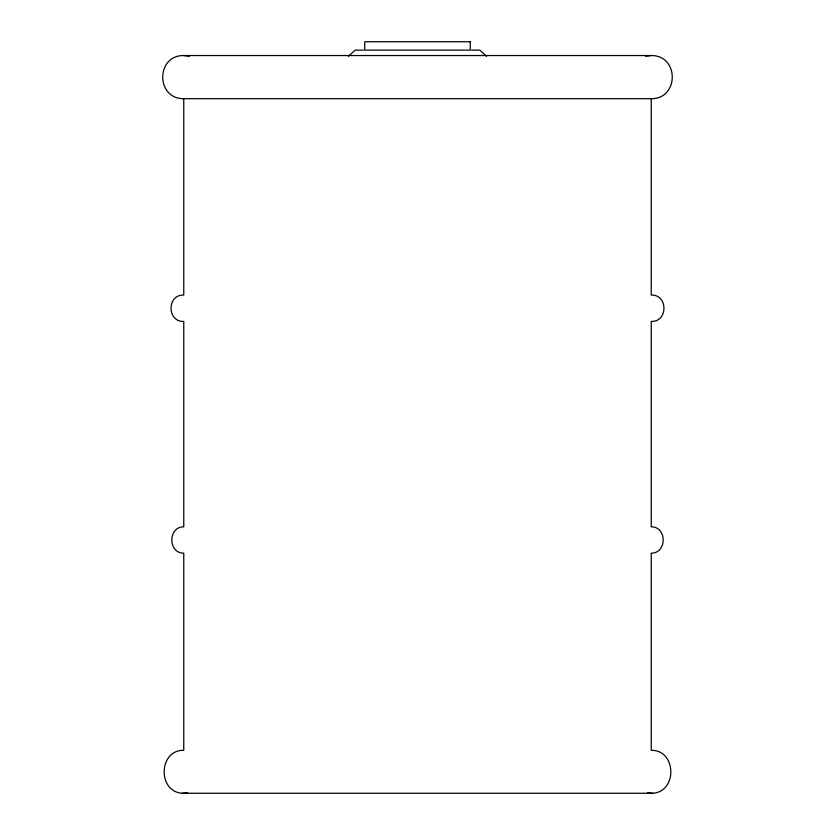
<?xml version="1.0" encoding="UTF-8"?>
<svg xmlns="http://www.w3.org/2000/svg" width="835" height="835" viewBox="0 0 835 835"><rect width="100%" height="100%" fill="white"/><g stroke="black" fill="none" stroke-linecap="round" stroke-linejoin="round"><path stroke-width="1.25" d="M348.456 56.289L355.167 50.142L363.517 50.142M183.763 98.687L183.763 295.068C166.823 294.421 166.823 322.08 183.763 321.433L183.763 526.802C167.845 526.676 167.845 553.302 183.763 553.177L183.763 750.31C158.577 749.746 157.262 791.695 182.291 793.25L652.709 793.25C677.738 791.695 676.423 749.746 651.237 750.31L651.237 553.177C667.155 553.302 667.155 526.676 651.237 526.802L651.237 321.433C668.177 322.08 668.177 294.421 651.237 295.068L651.237 98.687C679.252 98.968 679.252 55.246 651.237 55.538L183.763 55.538C155.748 55.246 155.748 98.968 183.763 98.687L651.237 98.687M645.653 56.269L651.237 55.538M182.291 793.25L187.531 792.926M471.483 50.142L479.833 50.142L486.544 56.289M647.469 792.926L652.709 793.25M183.763 55.538L189.347 56.269M470.241 41.75L364.759 41.75L364.759 50.142L470.241 50.142L470.241 41.75"/></g></svg>
